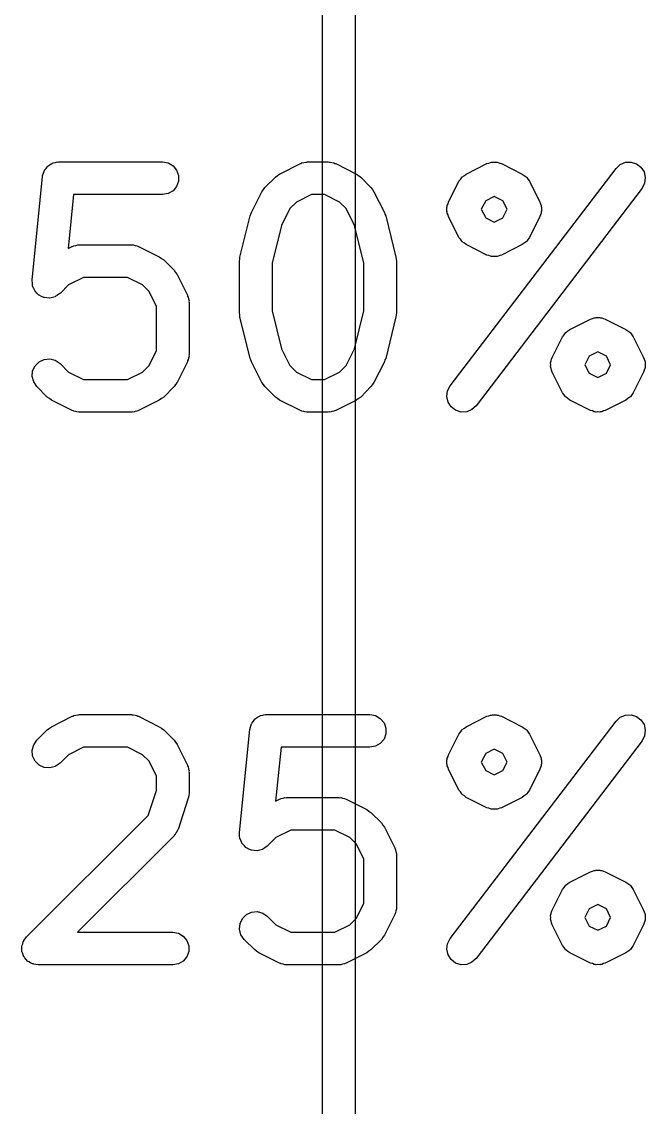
# Model space of a CAD drawing. Extents: x 51.7 to 146.1, y -97.1 to -36.3.
# Drawn here: x 141.419 to 144.283, y -72.683 to -67.694 of the extents above; entities that cross this region are included whole.
import ezdxf

# ---------------------------------------------------------------- set-up
doc = ezdxf.new("R2010")
doc.units = 0
doc.header["$MEASUREMENT"] = 0
doc.layers.add('BLACK', color=7, linetype='CONTINUOUS')

msp = doc.modelspace()

# ---------------------------------------------------------------- linework, layer by layer
at = {"layer": 'BLACK', "linetype": 'CONTINUOUS'}
for p, q in [((142.95, -56.0192), (142.95, -77.6036)), ((142.8, -77.6036), (142.8, -56.0611)), ((141.55, -68.3508), (141.558, -68.345)), ((141.558, -68.345), (141.561, -68.3443)), ((141.561, -68.3443), (141.564, -68.3429)), ((141.564, -68.3429), (141.574, -68.3411)), ((141.574, -68.3411), (141.584, -68.3386)), ((141.584, -68.3386), (141.586, -68.3389)), ((141.586, -68.3389), (141.589, -68.3384)), ((141.589, -68.3384), (142.065, -68.3384)), ((142.065, -68.3384), (142.091, -68.3429)), ((142.091, -68.3429), (142.114, -68.3559)), ((142.603, -68.3939), (142.699, -68.3463)), ((142.699, -68.3463), (142.703, -68.3451)), ((142.703, -68.3451), (142.706, -68.3429)), ((142.706, -68.3429), (142.715, -68.3414)), ((142.715, -68.3414), (142.724, -68.3389)), ((142.724, -68.3389), (142.728, -68.3391)), ((142.728, -68.3391), (142.732, -68.3384)), ((142.732, -68.3384), (142.827, -68.3384)), ((142.827, -68.3384), (142.832, -68.3391)), ((142.832, -68.3391), (142.836, -68.3389)), ((142.836, -68.3389), (142.844, -68.3414)), ((142.844, -68.3414), (142.853, -68.3429)), ((142.853, -68.3429), (142.857, -68.3451)), ((142.857, -68.3451), (142.861, -68.3463)), ((142.861, -68.3463), (142.956, -68.3939)), ((143.461, -68.3939), (143.556, -68.3463)), ((143.556, -68.3463), (143.564, -68.3438)), ((143.564, -68.3438), (143.572, -68.3404)), ((143.572, -68.3404), (143.576, -68.3402)), ((143.576, -68.3402), (143.581, -68.3389)), ((143.581, -68.3389), (143.589, -68.3394)), ((143.589, -68.3394), (143.598, -68.3389)), ((143.598, -68.3389), (143.602, -68.3402)), ((143.602, -68.3402), (143.607, -68.3404)), ((143.607, -68.3404), (143.615, -68.3438)), ((143.615, -68.3438), (143.623, -68.3463)), ((143.623, -68.3463), (143.718, -68.3939)), ((144.168, -68.3503), (144.192, -68.3402)), ((144.192, -68.3402), (144.218, -68.339)), ((144.218, -68.339), (144.243, -68.3467)), ((144.243, -68.3467), (144.263, -68.3625)), ((141.515, -68.4004), (141.519, -68.3907)), ((141.519, -68.3907), (141.522, -68.3808)), ((141.522, -68.3808), (141.523, -68.3785)), ((141.523, -68.3785), (141.524, -68.3759)), ((141.524, -68.3759), (141.531, -68.368)), ((141.531, -68.368), (141.537, -68.3597)), ((141.537, -68.3597), (141.539, -68.3581)), ((141.539, -68.3581), (141.541, -68.3559)), ((141.541, -68.3559), (141.55, -68.3508)), ((142.114, -68.3559), (142.13, -68.3759)), ((142.13, -68.3759), (142.139, -68.4004)), ((142.594, -68.4011), (142.603, -68.3939)), ((142.956, -68.3939), (142.966, -68.4011)), ((143.387, -69.3679), (144.149, -68.3679)), ((143.452, -68.4005), (143.461, -68.3939)), ((143.718, -68.3939), (143.727, -68.4005)), ((144.149, -68.3679), (144.168, -68.3503)), ((144.263, -68.3625), (144.278, -68.3844)), ((144.278, -68.3844), (144.283, -68.4099)), ((141.467, -68.8821), (141.515, -68.4059)), ((141.515, -68.4032), (141.515, -68.4004)), ((141.515, -68.4059), (141.515, -68.4032)), ((142.139, -68.4264), (142.13, -68.4509)), ((142.139, -68.4004), (142.139, -68.4264)), ((142.536, -68.4556), (142.584, -68.408)), ((142.584, -68.408), (142.594, -68.4011)), ((142.966, -68.4011), (142.976, -68.408)), ((142.976, -68.408), (143.023, -68.4556)), ((143.379, -68.5227), (143.427, -68.4275)), ((143.427, -68.4275), (143.434, -68.4186)), ((143.434, -68.4186), (143.44, -68.4094)), ((143.44, -68.4094), (143.441, -68.4082)), ((143.441, -68.4082), (143.442, -68.4065)), ((143.442, -68.4065), (143.452, -68.4005)), ((143.727, -68.4005), (143.736, -68.4065)), ((143.736, -68.4065), (143.737, -68.4082)), ((143.737, -68.4082), (143.739, -68.4094)), ((143.739, -68.4094), (143.745, -68.4186)), ((143.745, -68.4186), (143.752, -68.4275)), ((143.752, -68.4275), (143.799, -68.5227)), ((144.28, -68.4357), (144.268, -68.4588)), ((144.283, -68.4099), (144.28, -68.4357)), ((141.657, -68.4884), (141.632, -68.7366)), ((142.065, -68.4884), (141.657, -68.4884)), ((142.091, -68.4839), (142.065, -68.4884)), ((142.114, -68.4708), (142.091, -68.4839)), ((142.13, -68.4509), (142.114, -68.4708)), ((142.475, -68.5703), (142.522, -68.4751)), ((142.522, -68.4751), (142.529, -68.4654)), ((142.529, -68.4654), (142.536, -68.4556)), ((142.75, -68.4884), (142.681, -68.5226)), ((142.81, -68.4884), (142.75, -68.4884)), ((142.878, -68.5226), (142.81, -68.4884)), ((143.023, -68.4556), (143.03, -68.4654)), ((143.03, -68.4654), (143.037, -68.4751)), ((143.037, -68.4751), (143.085, -68.5703)), ((144.268, -68.4588), (143.506, -69.4588)), ((143.589, -68.4972), (143.55, -68.5169)), ((143.629, -68.5169), (143.589, -68.4972)), ((142.681, -68.5226), (142.651, -68.553)), ((142.909, -68.553), (142.878, -68.5226)), ((143.372, -68.5477), (143.373, -68.5433)), ((143.372, -68.5562), (143.372, -68.5477)), ((143.373, -68.5388), (143.377, -68.5309)), ((143.373, -68.5433), (143.373, -68.5388)), ((143.377, -68.5309), (143.379, -68.5227)), ((143.55, -68.5169), (143.53, -68.5562)), ((143.648, -68.5562), (143.629, -68.5169)), ((143.799, -68.5227), (143.802, -68.5309)), ((143.802, -68.5309), (143.805, -68.5388)), ((143.805, -68.5388), (143.805, -68.5433)), ((143.805, -68.5433), (143.807, -68.5477)), ((143.807, -68.5477), (143.806, -68.5562)), ((142.421, -68.7761), (142.469, -68.5857)), ((142.469, -68.5857), (142.472, -68.5782)), ((142.472, -68.5782), (142.475, -68.5703)), ((142.651, -68.553), (142.612, -68.63)), ((142.947, -68.63), (142.909, -68.553)), ((143.085, -68.5703), (143.087, -68.5782)), ((143.087, -68.5782), (143.091, -68.5857)), ((143.091, -68.5857), (143.138, -68.7761)), ((143.372, -68.5648), (143.372, -68.5562)), ((143.373, -68.5691), (143.372, -68.5648)), ((143.373, -68.5737), (143.373, -68.5691)), ((143.377, -68.5815), (143.373, -68.5737)), ((143.379, -68.5898), (143.377, -68.5815)), ((143.427, -68.685), (143.379, -68.5898)), ((143.53, -68.5562), (143.55, -68.5956)), ((143.55, -68.5956), (143.589, -68.6152)), ((143.589, -68.6152), (143.629, -68.5956)), ((143.629, -68.5956), (143.648, -68.5562)), ((143.799, -68.5898), (143.752, -68.685)), ((143.802, -68.5815), (143.799, -68.5898)), ((143.805, -68.5737), (143.802, -68.5815)), ((143.807, -68.5648), (143.805, -68.5691)), ((143.805, -68.5691), (143.805, -68.5737)), ((143.806, -68.5562), (143.807, -68.5648)), ((142.612, -68.63), (142.569, -68.8036)), ((142.99, -68.8036), (142.947, -68.63)), ((143.434, -68.6939), (143.427, -68.685)), ((143.44, -68.703), (143.434, -68.6939)), ((143.745, -68.6939), (143.739, -68.703)), ((143.752, -68.685), (143.745, -68.6939)), ((141.632, -68.7366), (141.651, -68.7273)), ((141.651, -68.7273), (141.655, -68.726)), ((141.655, -68.726), (141.659, -68.7239)), ((141.659, -68.7239), (141.668, -68.7223)), ((141.668, -68.7223), (141.676, -68.7198)), ((141.676, -68.7198), (141.68, -68.7201)), ((141.68, -68.7201), (141.685, -68.7193)), ((141.685, -68.7193), (141.923, -68.7193)), ((141.923, -68.7193), (141.927, -68.7201)), ((141.927, -68.7201), (141.931, -68.7198)), ((141.931, -68.7198), (141.94, -68.7223)), ((141.94, -68.7223), (141.948, -68.7239)), ((141.948, -68.7239), (141.952, -68.726)), ((141.952, -68.726), (141.956, -68.7273)), ((141.956, -68.7273), (142.051, -68.7749)), ((143.441, -68.7043), (143.44, -68.703)), ((143.442, -68.7059), (143.441, -68.7043)), ((143.452, -68.712), (143.442, -68.7059)), ((143.461, -68.7186), (143.452, -68.712)), ((143.556, -68.7662), (143.461, -68.7186)), ((143.718, -68.7186), (143.623, -68.7662)), ((143.727, -68.712), (143.718, -68.7186)), ((143.736, -68.7059), (143.727, -68.712)), ((143.737, -68.7043), (143.736, -68.7059)), ((143.739, -68.703), (143.737, -68.7043)), ((142.051, -68.7749), (142.061, -68.782)), ((142.061, -68.782), (142.071, -68.7889)), ((142.071, -68.7889), (142.119, -68.8365)), ((142.419, -68.7943), (142.421, -68.7853)), ((142.419, -69.0324), (142.419, -68.7943)), ((142.421, -68.7853), (142.421, -68.7761)), ((143.138, -68.7761), (143.139, -68.7853)), ((143.139, -68.7853), (143.14, -68.7943)), ((143.14, -68.7943), (143.14, -69.0324)), ((143.564, -68.7686), (143.556, -68.7662)), ((143.572, -68.772), (143.564, -68.7686)), ((143.576, -68.7723), (143.572, -68.772)), ((143.581, -68.7736), (143.576, -68.7723)), ((143.589, -68.7731), (143.581, -68.7736)), ((143.598, -68.7736), (143.589, -68.7731)), ((143.602, -68.7723), (143.598, -68.7736)), ((143.607, -68.772), (143.602, -68.7723)), ((143.615, -68.7686), (143.607, -68.772)), ((143.623, -68.7662), (143.615, -68.7686)), ((142.119, -68.8365), (142.125, -68.8464)), ((142.125, -68.8464), (142.133, -68.856)), ((142.569, -68.8036), (142.569, -69.0232)), ((142.99, -69.0232), (142.99, -68.8036)), ((141.467, -68.8826), (141.467, -68.8821)), ((141.467, -68.883), (141.467, -68.8826)), ((141.468, -68.8955), (141.467, -68.883)), ((141.469, -68.9081), (141.468, -68.8955)), ((141.702, -68.8693), (141.634, -68.9036)), ((141.905, -68.8693), (141.702, -68.8693)), ((141.973, -68.9036), (141.905, -68.8693)), ((142.133, -68.856), (142.18, -68.9513)), ((141.469, -68.9085), (141.469, -68.9081)), ((141.469, -68.909), (141.469, -68.9085)), ((141.475, -68.9204), (141.469, -68.909)), ((141.48, -68.9318), (141.475, -68.9204)), ((141.48, -68.9322), (141.48, -68.9318)), ((141.48, -68.9326), (141.48, -68.9322)), ((141.489, -68.9415), (141.48, -68.9326)), ((141.498, -68.9505), (141.489, -68.9415)), ((141.594, -68.9433), (141.584, -68.9503)), ((141.595, -68.9426), (141.594, -68.9429)), ((141.594, -68.9429), (141.594, -68.9433)), ((141.634, -68.9036), (141.595, -68.9426)), ((142.004, -68.934), (141.973, -68.9036)), ((142.038, -69.0025), (142.004, -68.934)), ((141.498, -68.9507), (141.498, -68.9505)), ((141.499, -68.951), (141.498, -68.9507)), ((141.51, -68.9563), (141.499, -68.951)), ((141.521, -68.9618), (141.51, -68.9563)), ((141.522, -68.9618), (141.521, -68.9618)), ((141.522, -68.962), (141.522, -68.9618)), ((141.535, -68.9631), (141.522, -68.962)), ((141.547, -68.9644), (141.535, -68.9631)), ((141.548, -68.9642), (141.547, -68.9644)), ((141.56, -68.961), (141.548, -68.9643)), ((141.548, -68.9643), (141.548, -68.9642)), ((141.573, -68.9579), (141.56, -68.961)), ((141.584, -68.9503), (141.573, -68.9575)), ((141.573, -68.9575), (141.573, -68.9577)), ((141.573, -68.9577), (141.573, -68.9579)), ((142.18, -68.9513), (142.181, -68.9554)), ((142.181, -68.9554), (142.184, -68.9592)), ((142.184, -68.9592), (142.185, -68.9678)), ((142.185, -68.9678), (142.188, -68.9762)), ((142.188, -68.9762), (142.187, -68.9805)), ((142.187, -68.9805), (142.188, -68.9848)), ((142.188, -68.9848), (142.188, -69.2229)), ((142.038, -69.2052), (142.038, -69.0025)), ((142.421, -69.0415), (142.419, -69.0324)), ((142.421, -69.0506), (142.421, -69.0415)), ((142.569, -69.0232), (142.612, -69.1967)), ((142.947, -69.1967), (142.99, -69.0232)), ((143.139, -69.0415), (143.138, -69.0506)), ((143.14, -69.0324), (143.139, -69.0415)), ((142.469, -69.2411), (142.421, -69.0506)), ((143.138, -69.0506), (143.091, -69.2411)), ((143.937, -69.1082), (144.032, -69.0606)), ((144.032, -69.0606), (144.04, -69.0581)), ((144.04, -69.0581), (144.048, -69.0547)), ((144.048, -69.0547), (144.053, -69.0544)), ((144.053, -69.0544), (144.057, -69.0532)), ((144.057, -69.0532), (144.065, -69.0537)), ((144.065, -69.0537), (144.074, -69.0532)), ((144.074, -69.0532), (144.078, -69.0544)), ((144.078, -69.0544), (144.083, -69.0547)), ((144.083, -69.0547), (144.091, -69.0581)), ((144.091, -69.0581), (144.099, -69.0606)), ((144.099, -69.0606), (144.194, -69.1082)), ((143.856, -69.237), (143.903, -69.1417)), ((143.903, -69.1417), (143.91, -69.1329)), ((143.91, -69.1329), (143.916, -69.1237)), ((143.916, -69.1237), (143.917, -69.1225)), ((143.917, -69.1225), (143.919, -69.1208)), ((143.919, -69.1208), (143.928, -69.1148)), ((143.928, -69.1148), (143.937, -69.1082)), ((144.194, -69.1082), (144.203, -69.1148)), ((144.203, -69.1148), (144.212, -69.1208)), ((144.212, -69.1208), (144.214, -69.1225)), ((144.214, -69.1225), (144.215, -69.1237)), ((144.215, -69.1237), (144.221, -69.1329)), ((144.221, -69.1329), (144.228, -69.1417)), ((144.228, -69.1417), (144.275, -69.237)), ((142.612, -69.1967), (142.651, -69.2737)), ((142.909, -69.2737), (142.947, -69.1967)), ((141.499, -69.2567), (141.522, -69.2457)), ((141.522, -69.2457), (141.548, -69.2434)), ((141.548, -69.2434), (141.573, -69.2502)), ((142.004, -69.2737), (142.038, -69.2052)), ((142.185, -69.2399), (142.184, -69.2486)), ((142.188, -69.2315), (142.185, -69.2399)), ((142.188, -69.2229), (142.187, -69.2272)), ((142.187, -69.2272), (142.188, -69.2315)), ((142.472, -69.2486), (142.469, -69.2411)), ((143.091, -69.2411), (143.087, -69.2486)), ((143.85, -69.2531), (143.853, -69.2452)), ((143.853, -69.2452), (143.856, -69.237)), ((144.026, -69.2312), (144.006, -69.2705)), ((144.065, -69.2115), (144.026, -69.2312)), ((144.105, -69.2312), (144.065, -69.2115)), ((144.124, -69.2705), (144.105, -69.2312)), ((144.275, -69.237), (144.278, -69.2452)), ((144.278, -69.2452), (144.281, -69.2531)), ((141.469, -69.2987), (141.48, -69.2751)), ((141.48, -69.2751), (141.499, -69.2567)), ((141.573, -69.2502), (141.595, -69.2651)), ((141.595, -69.2651), (141.634, -69.3041)), ((141.973, -69.3041), (142.004, -69.2737)), ((142.18, -69.2564), (142.133, -69.3517)), ((142.181, -69.2523), (142.18, -69.2564)), ((142.184, -69.2486), (142.181, -69.2523)), ((142.475, -69.2564), (142.472, -69.2486)), ((142.522, -69.3517), (142.475, -69.2564)), ((142.651, -69.2737), (142.681, -69.3041)), ((142.878, -69.3041), (142.909, -69.2737)), ((143.085, -69.2564), (143.037, -69.3517)), ((143.087, -69.2486), (143.085, -69.2564)), ((143.848, -69.2619), (143.849, -69.2576)), ((143.849, -69.2705), (143.848, -69.2619)), ((143.848, -69.2791), (143.849, -69.2705)), ((143.849, -69.2834), (143.848, -69.2791)), ((143.849, -69.2576), (143.85, -69.2531)), ((143.85, -69.2879), (143.849, -69.2834)), ((143.853, -69.2958), (143.85, -69.2879)), ((143.856, -69.3041), (143.853, -69.2958)), ((144.006, -69.2705), (144.026, -69.3099)), ((144.105, -69.3099), (144.124, -69.2705)), ((144.278, -69.2958), (144.275, -69.3041)), ((144.281, -69.2879), (144.278, -69.2958)), ((144.281, -69.2531), (144.282, -69.2576)), ((144.282, -69.2834), (144.281, -69.2879)), ((144.282, -69.2576), (144.283, -69.2619)), ((144.283, -69.2619), (144.282, -69.2705)), ((144.282, -69.2705), (144.283, -69.2791)), ((144.283, -69.2791), (144.282, -69.2834)), ((141.467, -69.3247), (141.469, -69.2987)), ((141.474, -69.3498), (141.467, -69.3247)), ((141.634, -69.3041), (141.702, -69.3384)), ((141.702, -69.3384), (141.905, -69.3384)), ((141.905, -69.3384), (141.973, -69.3041)), ((142.681, -69.3041), (142.75, -69.3384)), ((142.75, -69.3384), (142.81, -69.3384)), ((142.81, -69.3384), (142.878, -69.3041)), ((143.903, -69.3993), (143.856, -69.3041)), ((144.026, -69.3099), (144.065, -69.3295)), ((144.065, -69.3295), (144.105, -69.3099)), ((144.275, -69.3041), (144.228, -69.3993)), ((141.489, -69.3712), (141.474, -69.3498)), ((141.536, -69.4188), (141.489, -69.3712)), ((142.119, -69.3712), (142.071, -69.4188)), ((142.125, -69.3613), (142.119, -69.3712)), ((142.133, -69.3517), (142.125, -69.3613)), ((142.529, -69.3613), (142.522, -69.3517)), ((142.536, -69.3712), (142.529, -69.3613)), ((142.584, -69.4188), (142.536, -69.3712)), ((143.023, -69.3712), (142.976, -69.4188)), ((143.03, -69.3613), (143.023, -69.3712)), ((143.037, -69.3517), (143.03, -69.3613)), ((143.372, -69.4169), (143.375, -69.3911)), ((143.375, -69.3911), (143.387, -69.3679)), ((141.546, -69.4257), (141.536, -69.4188)), ((141.556, -69.4328), (141.546, -69.4257)), ((141.651, -69.4805), (141.556, -69.4328)), ((142.051, -69.4328), (141.956, -69.4805)), ((142.061, -69.4257), (142.051, -69.4328)), ((142.071, -69.4188), (142.061, -69.4257)), ((142.594, -69.4257), (142.584, -69.4188)), ((142.603, -69.4328), (142.594, -69.4257)), ((142.699, -69.4805), (142.603, -69.4328)), ((142.956, -69.4328), (142.861, -69.4805)), ((142.966, -69.4257), (142.956, -69.4328)), ((142.976, -69.4188), (142.966, -69.4257)), ((143.377, -69.4423), (143.372, -69.4169)), ((143.391, -69.4642), (143.377, -69.4423)), ((143.91, -69.4081), (143.903, -69.3993)), ((143.916, -69.4173), (143.91, -69.4081)), ((143.917, -69.4186), (143.916, -69.4173)), ((143.919, -69.4202), (143.917, -69.4186)), ((143.928, -69.4263), (143.919, -69.4202)), ((143.937, -69.4328), (143.928, -69.4263)), ((144.032, -69.4805), (143.937, -69.4328)), ((144.194, -69.4328), (144.099, -69.4805)), ((144.203, -69.4263), (144.194, -69.4328)), ((144.212, -69.4202), (144.203, -69.4263)), ((144.214, -69.4186), (144.212, -69.4202)), ((144.215, -69.4173), (144.214, -69.4186)), ((144.221, -69.4081), (144.215, -69.4173)), ((144.228, -69.3993), (144.221, -69.4081)), ((141.655, -69.4817), (141.651, -69.4805)), ((141.659, -69.4839), (141.655, -69.4817)), ((141.668, -69.4854), (141.659, -69.4839)), ((141.676, -69.4879), (141.668, -69.4854)), ((141.68, -69.4876), (141.676, -69.4879)), ((141.685, -69.4884), (141.68, -69.4876)), ((141.923, -69.4884), (141.685, -69.4884)), ((141.927, -69.4876), (141.923, -69.4884)), ((141.931, -69.4879), (141.927, -69.4876)), ((141.94, -69.4854), (141.931, -69.4879)), ((141.948, -69.4839), (141.94, -69.4854)), ((141.952, -69.4817), (141.948, -69.4839)), ((141.956, -69.4805), (141.952, -69.4817)), ((142.703, -69.4817), (142.699, -69.4805)), ((142.706, -69.4839), (142.703, -69.4817)), ((142.715, -69.4854), (142.706, -69.4839)), ((142.724, -69.4879), (142.715, -69.4854)), ((142.728, -69.4876), (142.724, -69.4879)), ((142.732, -69.4884), (142.728, -69.4876)), ((142.827, -69.4884), (142.732, -69.4884)), ((142.832, -69.4876), (142.827, -69.4884)), ((142.836, -69.4879), (142.832, -69.4876)), ((142.844, -69.4854), (142.836, -69.4879)), ((142.853, -69.4839), (142.844, -69.4854)), ((142.857, -69.4817), (142.853, -69.4839)), ((142.861, -69.4805), (142.857, -69.4817)), ((143.412, -69.48), (143.391, -69.4642)), ((143.437, -69.4878), (143.412, -69.48)), ((143.463, -69.4865), (143.437, -69.4878)), ((143.487, -69.4765), (143.463, -69.4865)), ((143.506, -69.4588), (143.487, -69.4765)), ((144.04, -69.4829), (144.032, -69.4805)), ((144.048, -69.4863), (144.04, -69.4829)), ((144.053, -69.4866), (144.048, -69.4863)), ((144.057, -69.4879), (144.053, -69.4866)), ((144.065, -69.4874), (144.057, -69.4879)), ((144.074, -69.4879), (144.065, -69.4874)), ((144.078, -69.4866), (144.074, -69.4879)), ((144.083, -69.4863), (144.078, -69.4866)), ((144.091, -69.4829), (144.083, -69.4863)), ((144.099, -69.4805), (144.091, -69.4829)), ((141.556, -70.9339), (141.651, -70.8863)), ((141.651, -70.8863), (141.655, -70.8851)), ((141.655, -70.8851), (141.659, -70.8829)), ((141.659, -70.8829), (141.668, -70.8814)), ((141.668, -70.8814), (141.676, -70.8789)), ((141.676, -70.8789), (141.68, -70.8791)), ((141.68, -70.8791), (141.685, -70.8784)), ((141.685, -70.8784), (141.923, -70.8784)), ((141.923, -70.8784), (141.927, -70.8791)), ((141.927, -70.8791), (141.931, -70.8789)), ((141.931, -70.8789), (141.94, -70.8814)), ((141.94, -70.8814), (141.948, -70.8829)), ((141.948, -70.8829), (141.952, -70.8851)), ((141.952, -70.8851), (141.956, -70.8863)), ((141.956, -70.8863), (142.051, -70.9339)), ((142.493, -70.8959), (142.502, -70.8908)), ((142.502, -70.8908), (142.511, -70.885)), ((142.511, -70.885), (142.514, -70.8843)), ((142.514, -70.8843), (142.516, -70.8829)), ((142.516, -70.8829), (142.526, -70.8811)), ((142.526, -70.8811), (142.536, -70.8786)), ((142.536, -70.8786), (142.539, -70.8789)), ((142.539, -70.8789), (142.542, -70.8784)), ((142.542, -70.8784), (143.018, -70.8784)), ((143.018, -70.8784), (143.044, -70.8829)), ((143.044, -70.8829), (143.066, -70.8959)), ((143.461, -70.9339), (143.556, -70.8863)), ((143.556, -70.8863), (143.564, -70.8838)), ((143.564, -70.8838), (143.572, -70.8804)), ((143.572, -70.8804), (143.576, -70.8802)), ((143.576, -70.8802), (143.581, -70.8789)), ((143.581, -70.8789), (143.589, -70.8794)), ((143.589, -70.8794), (143.598, -70.8789)), ((143.598, -70.8789), (143.602, -70.8802)), ((143.602, -70.8802), (143.607, -70.8804)), ((143.607, -70.8804), (143.615, -70.8838)), ((143.615, -70.8838), (143.623, -70.8863)), ((143.623, -70.8863), (143.718, -70.9339)), ((144.149, -70.9079), (144.168, -70.8903)), ((144.168, -70.8903), (144.192, -70.8802)), ((144.192, -70.8802), (144.218, -70.879)), ((144.218, -70.879), (144.243, -70.8867)), ((144.243, -70.8867), (144.263, -70.9025)), ((141.536, -70.948), (141.546, -70.9411)), ((141.546, -70.9411), (141.556, -70.9339)), ((142.051, -70.9339), (142.061, -70.9411)), ((142.061, -70.9411), (142.071, -70.948)), ((142.467, -70.9459), (142.468, -70.9432)), ((142.468, -70.9404), (142.471, -70.9307)), ((142.468, -70.9432), (142.468, -70.9404)), ((142.471, -70.9307), (142.474, -70.9208)), ((142.474, -70.9208), (142.476, -70.9185)), ((142.476, -70.9185), (142.477, -70.9159)), ((142.477, -70.9159), (142.483, -70.908)), ((142.483, -70.908), (142.489, -70.8997)), ((142.489, -70.8997), (142.492, -70.8981)), ((142.492, -70.8981), (142.493, -70.8959)), ((143.066, -70.8959), (143.083, -70.9159)), ((143.083, -70.9159), (143.092, -70.9404)), ((143.092, -70.9404), (143.092, -70.9664)), ((143.387, -71.9079), (144.149, -70.9079)), ((143.442, -70.9465), (143.452, -70.9405)), ((143.452, -70.9405), (143.461, -70.9339)), ((143.718, -70.9339), (143.727, -70.9405)), ((143.727, -70.9405), (143.736, -70.9465)), ((144.263, -70.9025), (144.278, -70.9244)), ((144.278, -70.9244), (144.283, -70.9499)), ((141.489, -70.9956), (141.536, -70.948)), ((142.071, -70.948), (142.119, -70.9956)), ((142.419, -71.4221), (142.467, -70.9459)), ((143.083, -70.9909), (143.066, -71.0108)), ((143.092, -70.9664), (143.083, -70.9909)), ((143.379, -71.0627), (143.427, -70.9675)), ((143.427, -70.9675), (143.434, -70.9586)), ((143.434, -70.9586), (143.44, -70.9494)), ((143.44, -70.9494), (143.441, -70.9482)), ((143.441, -70.9482), (143.442, -70.9465)), ((143.736, -70.9465), (143.737, -70.9482)), ((143.737, -70.9482), (143.739, -70.9494)), ((143.739, -70.9494), (143.745, -70.9586)), ((143.745, -70.9586), (143.752, -70.9675)), ((143.752, -70.9675), (143.799, -71.0627)), ((144.28, -70.9757), (144.268, -70.9988)), ((144.283, -70.9499), (144.28, -70.9757)), ((141.467, -71.0421), (141.474, -71.0169)), ((141.469, -71.068), (141.467, -71.0421)), ((141.474, -71.0169), (141.489, -70.9956)), ((141.702, -71.0284), (141.634, -71.0626)), ((141.905, -71.0284), (141.702, -71.0284)), ((141.973, -71.0626), (141.905, -71.0284)), ((142.119, -70.9956), (142.125, -71.0054)), ((142.125, -71.0054), (142.133, -71.0151)), ((142.133, -71.0151), (142.18, -71.1103)), ((142.61, -71.0284), (142.585, -71.2766)), ((143.018, -71.0284), (142.61, -71.0284)), ((143.044, -71.0239), (143.018, -71.0284)), ((143.066, -71.0108), (143.044, -71.0239)), ((144.268, -70.9988), (143.506, -71.9988)), ((143.589, -71.0372), (143.55, -71.0569)), ((143.629, -71.0569), (143.589, -71.0372)), ((141.48, -71.0916), (141.469, -71.068)), ((141.499, -71.1101), (141.48, -71.0916)), ((141.634, -71.0626), (141.595, -71.1017)), ((142.004, -71.093), (141.973, -71.0626)), ((142.038, -71.1616), (142.004, -71.093)), ((143.372, -71.0877), (143.373, -71.0833)), ((143.372, -71.0962), (143.372, -71.0877)), ((143.373, -71.0788), (143.377, -71.0709)), ((143.373, -71.0833), (143.373, -71.0788)), ((143.377, -71.0709), (143.379, -71.0627)), ((143.55, -71.0569), (143.53, -71.0962)), ((143.648, -71.0962), (143.629, -71.0569)), ((143.799, -71.0627), (143.802, -71.0709)), ((143.802, -71.0709), (143.805, -71.0788)), ((143.805, -71.0788), (143.805, -71.0833)), ((143.805, -71.0833), (143.807, -71.0877)), ((143.807, -71.0877), (143.806, -71.0962)), ((141.522, -71.1211), (141.499, -71.1101)), ((141.548, -71.1233), (141.522, -71.1211)), ((141.573, -71.1166), (141.548, -71.1233)), ((141.595, -71.1017), (141.573, -71.1166)), ((142.18, -71.1103), (142.181, -71.1145)), ((142.181, -71.1145), (142.184, -71.1182)), ((142.184, -71.1182), (142.185, -71.1269)), ((142.185, -71.1269), (142.188, -71.1353)), ((142.188, -71.1353), (142.187, -71.1396)), ((142.187, -71.1396), (142.188, -71.1439)), ((143.372, -71.1048), (143.372, -71.0962)), ((143.373, -71.1091), (143.372, -71.1048)), ((143.373, -71.1137), (143.373, -71.1091)), ((143.377, -71.1215), (143.373, -71.1137)), ((143.379, -71.1298), (143.377, -71.1215)), ((143.427, -71.225), (143.379, -71.1298)), ((143.53, -71.0962), (143.55, -71.1356)), ((143.55, -71.1356), (143.589, -71.1552)), ((143.589, -71.1552), (143.629, -71.1356)), ((143.629, -71.1356), (143.648, -71.0962)), ((143.799, -71.1298), (143.752, -71.225)), ((143.802, -71.1215), (143.799, -71.1298)), ((143.805, -71.1137), (143.802, -71.1215)), ((143.807, -71.1048), (143.805, -71.1091)), ((143.805, -71.1091), (143.805, -71.1137)), ((143.806, -71.0962), (143.807, -71.1048)), ((142.038, -71.2269), (142.038, -71.1616)), ((142.188, -71.1439), (142.188, -71.2391)), ((142, -71.3414), (142.038, -71.2269)), ((142.188, -71.2391), (142.186, -71.2509)), ((143.434, -71.2339), (143.427, -71.225)), ((143.44, -71.243), (143.434, -71.2339)), ((143.745, -71.2339), (143.739, -71.243)), ((143.752, -71.225), (143.745, -71.2339)), ((142.184, -71.2628), (142.137, -71.4057)), ((142.186, -71.2509), (142.184, -71.2628)), ((142.585, -71.2766), (142.603, -71.2673)), ((142.603, -71.2673), (142.608, -71.266)), ((142.608, -71.266), (142.611, -71.2639)), ((142.611, -71.2639), (142.62, -71.2623)), ((142.62, -71.2623), (142.628, -71.2598)), ((142.628, -71.2598), (142.633, -71.2601)), ((142.633, -71.2601), (142.637, -71.2593)), ((142.637, -71.2593), (142.875, -71.2593)), ((142.875, -71.2593), (142.879, -71.2601)), ((142.879, -71.2601), (142.884, -71.2598)), ((142.884, -71.2598), (142.892, -71.2623)), ((142.892, -71.2623), (142.901, -71.2639)), ((142.901, -71.2639), (142.904, -71.266)), ((142.904, -71.266), (142.909, -71.2673)), ((142.909, -71.2673), (143.004, -71.3149)), ((143.441, -71.2443), (143.44, -71.243)), ((143.442, -71.2459), (143.441, -71.2443)), ((143.452, -71.252), (143.442, -71.2459)), ((143.461, -71.2586), (143.452, -71.252)), ((143.556, -71.3062), (143.461, -71.2586)), ((143.718, -71.2586), (143.623, -71.3062)), ((143.727, -71.252), (143.718, -71.2586)), ((143.736, -71.2459), (143.727, -71.252)), ((143.737, -71.2443), (143.736, -71.2459)), ((143.739, -71.243), (143.737, -71.2443)), ((141.441, -71.9003), (142, -71.3414)), ((143.004, -71.3149), (143.013, -71.322)), ((143.013, -71.322), (143.023, -71.3289)), ((143.023, -71.3289), (143.071, -71.3765)), ((143.564, -71.3086), (143.556, -71.3062)), ((143.572, -71.312), (143.564, -71.3086)), ((143.576, -71.3123), (143.572, -71.312)), ((143.581, -71.3136), (143.576, -71.3123)), ((143.589, -71.3131), (143.581, -71.3136)), ((143.598, -71.3136), (143.589, -71.3131)), ((143.602, -71.3123), (143.598, -71.3136)), ((143.607, -71.312), (143.602, -71.3123)), ((143.615, -71.3086), (143.607, -71.312)), ((143.623, -71.3062), (143.615, -71.3086)), ((143.071, -71.3765), (143.078, -71.3864)), ((143.078, -71.3864), (143.085, -71.396)), ((142.119, -71.435), (141.675, -71.8784)), ((142.121, -71.4314), (142.119, -71.435)), ((142.124, -71.4286), (142.121, -71.4314)), ((142.128, -71.4208), (142.124, -71.4286)), ((142.133, -71.4136), (142.128, -71.4208)), ((142.135, -71.4095), (142.133, -71.4136)), ((142.137, -71.4057), (142.135, -71.4095)), ((142.419, -71.4226), (142.419, -71.4221)), ((142.419, -71.423), (142.419, -71.4226)), ((142.42, -71.4355), (142.419, -71.423)), ((142.421, -71.4481), (142.42, -71.4355)), ((142.655, -71.4093), (142.586, -71.4436)), ((142.857, -71.4093), (142.655, -71.4093)), ((142.926, -71.4436), (142.857, -71.4093)), ((143.085, -71.396), (143.133, -71.4913)), ((142.422, -71.4485), (142.421, -71.4481)), ((142.422, -71.449), (142.422, -71.4485)), ((142.427, -71.4604), (142.422, -71.449)), ((142.432, -71.4718), (142.427, -71.4604)), ((142.432, -71.4722), (142.432, -71.4718)), ((142.433, -71.4726), (142.432, -71.4722)), ((142.442, -71.4815), (142.433, -71.4726)), ((142.45, -71.4905), (142.442, -71.4815)), ((142.451, -71.4907), (142.45, -71.4905)), ((142.451, -71.491), (142.451, -71.4907)), ((142.462, -71.4963), (142.451, -71.491)), ((142.536, -71.4903), (142.526, -71.4975)), ((142.546, -71.4833), (142.536, -71.4903)), ((142.547, -71.4829), (142.546, -71.4833)), ((142.586, -71.4436), (142.547, -71.4826)), ((142.547, -71.4826), (142.547, -71.4829)), ((142.956, -71.474), (142.926, -71.4436)), ((142.99, -71.5425), (142.956, -71.474)), ((143.133, -71.4913), (143.134, -71.4954)), ((142.474, -71.5018), (142.462, -71.4963)), ((142.475, -71.502), (142.474, -71.5018)), ((142.474, -71.5018), (142.474, -71.5018)), ((142.487, -71.5031), (142.475, -71.502)), ((142.5, -71.5044), (142.487, -71.5031)), ((142.501, -71.5043), (142.5, -71.5042)), ((142.5, -71.5042), (142.5, -71.5044)), ((142.513, -71.501), (142.501, -71.5043)), ((142.525, -71.4979), (142.513, -71.501)), ((142.526, -71.4975), (142.525, -71.4977)), ((142.525, -71.4977), (142.525, -71.4979)), ((143.134, -71.4954), (143.136, -71.4992)), ((143.136, -71.4992), (143.137, -71.5078)), ((143.137, -71.5078), (143.14, -71.5162)), ((143.14, -71.5162), (143.14, -71.5205)), ((143.14, -71.5205), (143.14, -71.5248)), ((143.14, -71.5248), (143.14, -71.7629)), ((142.99, -71.7452), (142.99, -71.5425)), ((143.937, -71.6482), (144.032, -71.6006)), ((144.032, -71.6006), (144.04, -71.5981)), ((144.04, -71.5981), (144.048, -71.5947)), ((144.048, -71.5947), (144.053, -71.5944)), ((144.053, -71.5944), (144.057, -71.5932)), ((144.057, -71.5932), (144.065, -71.5937)), ((144.065, -71.5937), (144.074, -71.5932)), ((144.074, -71.5932), (144.078, -71.5944)), ((144.078, -71.5944), (144.083, -71.5947)), ((144.083, -71.5947), (144.091, -71.5981)), ((144.091, -71.5981), (144.099, -71.6006)), ((144.099, -71.6006), (144.194, -71.6482)), ((143.856, -71.777), (143.903, -71.6817)), ((143.903, -71.6817), (143.91, -71.6729)), ((143.91, -71.6729), (143.916, -71.6637)), ((143.916, -71.6637), (143.917, -71.6625)), ((143.917, -71.6625), (143.919, -71.6608)), ((143.919, -71.6608), (143.928, -71.6548)), ((143.928, -71.6548), (143.937, -71.6482)), ((144.194, -71.6482), (144.203, -71.6548)), ((144.203, -71.6548), (144.212, -71.6608)), ((144.212, -71.6608), (144.214, -71.6625)), ((144.214, -71.6625), (144.215, -71.6637)), ((144.215, -71.6637), (144.221, -71.6729)), ((144.221, -71.6729), (144.228, -71.6817)), ((144.228, -71.6817), (144.275, -71.777)), ((142.451, -71.7967), (142.475, -71.7857)), ((142.475, -71.7857), (142.501, -71.7834)), ((142.501, -71.7834), (142.526, -71.7902)), ((142.526, -71.7902), (142.547, -71.8051)), ((142.956, -71.8137), (142.99, -71.7452)), ((143.136, -71.7886), (143.134, -71.7923)), ((143.137, -71.7799), (143.136, -71.7886)), ((143.14, -71.7715), (143.137, -71.7799)), ((143.14, -71.7629), (143.14, -71.7672)), ((143.14, -71.7672), (143.14, -71.7715)), ((143.85, -71.7931), (143.853, -71.7852)), ((143.853, -71.7852), (143.856, -71.777)), ((144.026, -71.7712), (144.006, -71.8105)), ((144.065, -71.7515), (144.026, -71.7712)), ((144.105, -71.7712), (144.065, -71.7515)), ((144.124, -71.8105), (144.105, -71.7712)), ((144.275, -71.777), (144.278, -71.7852)), ((144.278, -71.7852), (144.281, -71.7931)), ((142.419, -71.8647), (142.422, -71.8387)), ((142.422, -71.8387), (142.433, -71.8151)), ((142.433, -71.8151), (142.451, -71.7967)), ((142.547, -71.8051), (142.586, -71.8441)), ((142.926, -71.8441), (142.956, -71.8137)), ((143.133, -71.7964), (143.085, -71.8917)), ((143.134, -71.7923), (143.133, -71.7964)), ((143.848, -71.8019), (143.849, -71.7976)), ((143.849, -71.8105), (143.848, -71.8019)), ((143.848, -71.8191), (143.849, -71.8105)), ((143.849, -71.8234), (143.848, -71.8191)), ((143.849, -71.7976), (143.85, -71.7931)), ((143.85, -71.8279), (143.849, -71.8234)), ((143.853, -71.8358), (143.85, -71.8279)), ((143.856, -71.8441), (143.853, -71.8358)), ((144.006, -71.8105), (144.026, -71.8499)), ((144.105, -71.8499), (144.124, -71.8105)), ((144.278, -71.8358), (144.275, -71.8441)), ((144.281, -71.8279), (144.278, -71.8358)), ((144.281, -71.7931), (144.282, -71.7976)), ((144.282, -71.8234), (144.281, -71.8279)), ((144.282, -71.7976), (144.283, -71.8019)), ((144.283, -71.8019), (144.282, -71.8105)), ((144.282, -71.8105), (144.283, -71.8191)), ((144.283, -71.8191), (144.282, -71.8234)), ((141.675, -71.8784), (142.113, -71.8784)), ((142.113, -71.8784), (142.139, -71.8829)), ((142.139, -71.8829), (142.161, -71.8959)), ((142.426, -71.8898), (142.419, -71.8647)), ((142.441, -71.9112), (142.426, -71.8898)), ((142.586, -71.8441), (142.655, -71.8784)), ((142.655, -71.8784), (142.857, -71.8784)), ((142.857, -71.8784), (142.926, -71.8441)), ((143.903, -71.9393), (143.856, -71.8441)), ((144.026, -71.8499), (144.065, -71.8695)), ((144.065, -71.8695), (144.105, -71.8499)), ((144.275, -71.8441), (144.228, -71.9393)), ((141.42, -71.9404), (141.424, -71.9311)), ((141.42, -71.9437), (141.42, -71.9404)), ((141.424, -71.9311), (141.426, -71.9217)), ((141.426, -71.9217), (141.428, -71.919)), ((141.428, -71.919), (141.429, -71.9159)), ((141.429, -71.9159), (141.435, -71.9084)), ((141.435, -71.9084), (141.441, -71.9003)), ((142.161, -71.8959), (142.178, -71.9159)), ((142.178, -71.9159), (142.187, -71.9404)), ((142.187, -71.9404), (142.187, -71.9664)), ((142.489, -71.9588), (142.441, -71.9112)), ((143.071, -71.9112), (143.023, -71.9588)), ((143.078, -71.9013), (143.071, -71.9112)), ((143.085, -71.8917), (143.078, -71.9013)), ((143.372, -71.9569), (143.375, -71.9311)), ((143.375, -71.9311), (143.387, -71.9079)), ((143.91, -71.9481), (143.903, -71.9393)), ((144.228, -71.9393), (144.221, -71.9481)), ((141.419, -71.9468), (141.42, -71.9437)), ((141.42, -71.9566), (141.419, -71.9468)), ((141.42, -71.9664), (141.42, -71.9566)), ((141.421, -71.9695), (141.42, -71.9664)), ((141.422, -71.9728), (141.421, -71.9695)), ((141.426, -71.9817), (141.422, -71.9728)), ((141.429, -71.9909), (141.426, -71.9817)), ((141.431, -71.9934), (141.429, -71.9909)), ((142.178, -71.9909), (142.161, -72.0108)), ((142.187, -71.9664), (142.178, -71.9909)), ((142.498, -71.9657), (142.489, -71.9588)), ((142.508, -71.9728), (142.498, -71.9657)), ((142.603, -72.0205), (142.508, -71.9728)), ((143.004, -71.9728), (142.909, -72.0205)), ((143.013, -71.9657), (143.004, -71.9728)), ((143.023, -71.9588), (143.013, -71.9657)), ((143.377, -71.9823), (143.372, -71.9569)), ((143.391, -72.0042), (143.377, -71.9823)), ((143.916, -71.9573), (143.91, -71.9481)), ((143.917, -71.9586), (143.916, -71.9573)), ((143.919, -71.9602), (143.917, -71.9586)), ((143.928, -71.9663), (143.919, -71.9602)), ((143.937, -71.9728), (143.928, -71.9663)), ((144.032, -72.0205), (143.937, -71.9728)), ((144.194, -71.9728), (144.099, -72.0205)), ((144.203, -71.9663), (144.194, -71.9728)), ((144.212, -71.9602), (144.203, -71.9663)), ((144.214, -71.9586), (144.212, -71.9602)), ((144.215, -71.9573), (144.214, -71.9586)), ((144.221, -71.9481), (144.215, -71.9573)), ((141.433, -71.9964), (141.431, -71.9934)), ((141.44, -72.0033), (141.433, -71.9964)), ((141.446, -72.0108), (141.44, -72.0033)), ((141.449, -72.0125), (141.446, -72.0108)), ((141.451, -72.0148), (141.449, -72.0125)), ((141.46, -72.019), (141.451, -72.0148)), ((141.468, -72.0239), (141.46, -72.019)), ((141.472, -72.0244), (141.468, -72.0239)), ((141.475, -72.0258), (141.472, -72.0244)), ((141.484, -72.0267), (141.475, -72.0258)), ((141.494, -72.0284), (141.484, -72.0267)), ((142.113, -72.0284), (141.494, -72.0284)), ((142.139, -72.0239), (142.113, -72.0284)), ((142.161, -72.0108), (142.139, -72.0239)), ((142.608, -72.0217), (142.603, -72.0205)), ((142.611, -72.0239), (142.608, -72.0217)), ((142.62, -72.0254), (142.611, -72.0239)), ((142.628, -72.0279), (142.62, -72.0254)), ((142.633, -72.0276), (142.628, -72.0279)), ((142.637, -72.0284), (142.633, -72.0276)), ((142.875, -72.0284), (142.637, -72.0284)), ((142.879, -72.0276), (142.875, -72.0284)), ((142.884, -72.0279), (142.879, -72.0276)), ((142.892, -72.0254), (142.884, -72.0279)), ((142.901, -72.0239), (142.892, -72.0254)), ((142.904, -72.0217), (142.901, -72.0239)), ((142.909, -72.0205), (142.904, -72.0217)), ((143.412, -72.02), (143.391, -72.0042)), ((143.437, -72.0278), (143.412, -72.02)), ((143.463, -72.0265), (143.437, -72.0278)), ((143.487, -72.0165), (143.463, -72.0265)), ((143.506, -71.9988), (143.487, -72.0165)), ((144.04, -72.0229), (144.032, -72.0205)), ((144.048, -72.0263), (144.04, -72.0229)), ((144.053, -72.0266), (144.048, -72.0263)), ((144.057, -72.0279), (144.053, -72.0266)), ((144.065, -72.0274), (144.057, -72.0279)), ((144.074, -72.0279), (144.065, -72.0274)), ((144.078, -72.0266), (144.074, -72.0279)), ((144.083, -72.0263), (144.078, -72.0266)), ((144.091, -72.0229), (144.083, -72.0263)), ((144.099, -72.0205), (144.091, -72.0229))]:
    msp.add_line(p, q, dxfattribs=at)

doc.saveas('drawing.dxf')
